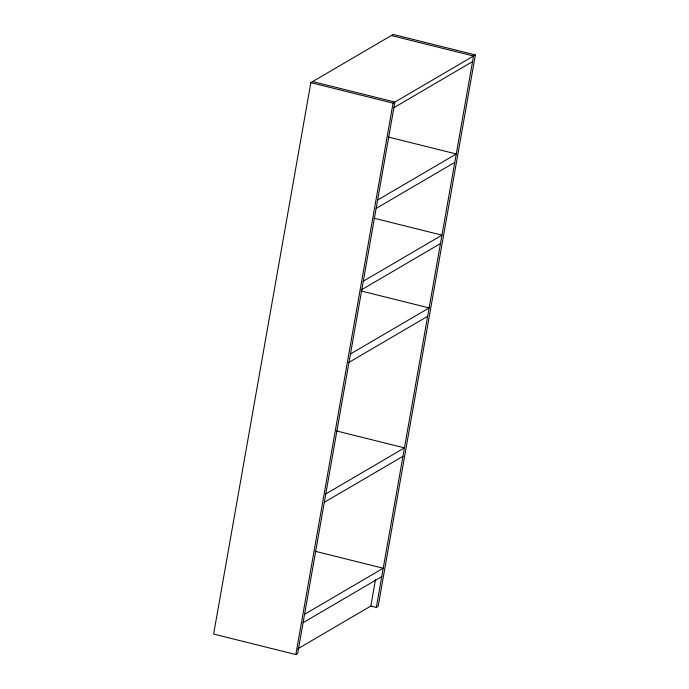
<?xml version="1.0" encoding="UTF-8"?>
<svg xmlns="http://www.w3.org/2000/svg" width="689" height="689" viewBox="0 0 689 689"><rect width="100%" height="100%" fill="white"/><g stroke="black" fill="none" stroke-linecap="round" stroke-linejoin="round"><path stroke-width="1.03" d="M297.726 648.866L370.837 606.053L376.315 607.422L378.149 606.346L475.376 54.939L393.169 34.45L310.851 82.654L213.624 634.061L295.831 654.55L297.657 653.482L394.883 102.067L312.685 81.578M295.831 654.55L393.057 103.143L475.376 54.939M370.837 606.053L375.539 579.371M376.315 607.422L473.541 56.007L391.343 35.518M393.901 107.665L472.559 61.605M377.606 200.034L456.273 153.974L388.165 136.999M376.134 208.431L454.792 162.371M363.301 281.207L441.959 235.147L373.851 218.172M361.82 289.604L440.478 243.544M350.468 353.982L429.126 307.923L361.019 290.947M348.987 362.38L427.645 316.32M325.785 493.935L404.452 447.876L336.335 430.901M324.304 502.333L402.97 456.273M304.564 614.295L383.222 568.236L315.114 551.26M303.082 622.692L381.749 576.633M310.851 82.654L393.057 103.143"/></g></svg>
